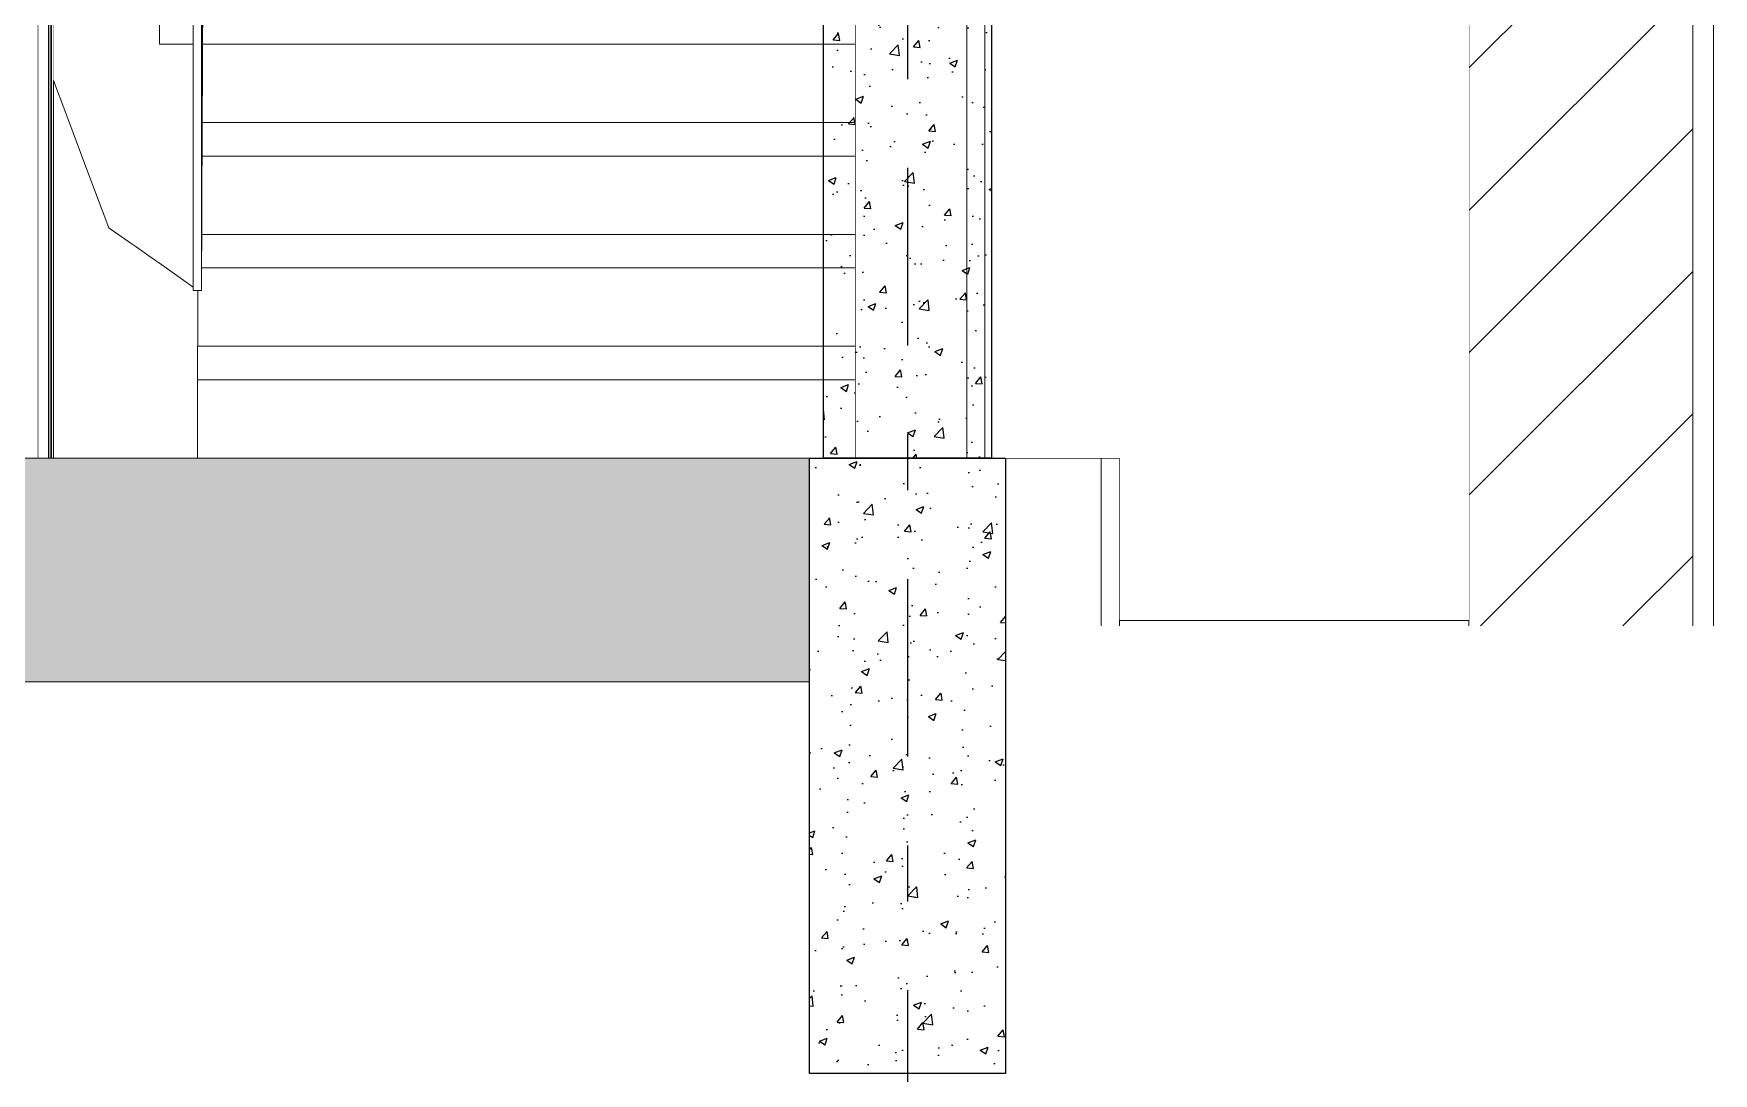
# Model space of a CAD drawing. Header units: metres. Extents: x -0.7 to 10.5, y -2 to 12.8.
# Drawn here: x 7.479 to 10.48, y 0.1 to 1.959 of the extents above; entities that cross this region are included whole.
import ezdxf
from ezdxf.enums import TextEntityAlignment as Align

# ---------------------------------------------------------------- set-up
doc = ezdxf.new("R2010")
doc.units = ezdxf.units.M
doc.header["$MEASUREMENT"] = 0
doc.linetypes.add('DASHDOT', pattern=[25.4, 12.7, -6.35, 0, -6.35])
doc.linetypes.add('Xref_Alzado 1$0$Wipeout_Contour', pattern=[1000, 0, -1000])
for name, color, linetype in [('Eje', 5, 'DASHDOT'), ('TEXTO', 7, 'Continuous'), ('Xref_Alzado 1 Est$0$00-COLUMNAS', 253, 'Continuous'), ('Xref_Alzado 1$0$Archicad Doors', 7, 'Continuous'), ('Xref_Alzado 1$0$Estructura - Forjados', 7, 'Continuous'), ('Xref_Alzado 1$0$Estructura - Muros', 7, 'Continuous'), ('Xref_Alzado 1$0$Interior - Escaleras', 7, 'Continuous')]:
    doc.layers.add(name, color=color, linetype=linetype)
for name, color, linetype, lineweight in [('Xref_Alzado 1 Est$0$00-VIGAS', 4, 'Continuous', 13), ('Xref_Alzado 1$0$Estructura - Forjados_Pen_No__1', 7, 'Continuous', 13), ('Xref_Alzado 1$0$Estructura - Muros_Pen_No__1', 7, 'Continuous', 13), ('Xref_Alzado 1$0$Estructura - Muros_Pen_No__163', 9, 'Continuous', 13)]:
    doc.layers.add(name, color=color, linetype=linetype, lineweight=lineweight)
for name, color, linetype, lineweight, true_color in [('Xref_Alzado 1$0$Archicad Doors_Pen_No__81', 7, 'Continuous', 13, 0x6a6a6a), ('Xref_Alzado 1$0$Estructura - Forjados_Pen_No__81', 7, 'Continuous', 13, 0x6a6a6a), ('Xref_Alzado 1$0$Estructura - Muros_Pen_No__81', 7, 'Continuous', 13, 0x6a6a6a), ('Xref_Alzado 1$0$Interior - Escaleras_Pen_No__81', 7, 'Continuous', 13, 0x6a6a6a)]:
    doc.layers.add(name, color=color, linetype=linetype, lineweight=lineweight, true_color=true_color)
doc.styles.add('Arial', font='arial.ttf')

# ---------------------------------------------------------------- blocks, each defined once
blk = doc.blocks.new('Xref_Alzado 1 Est')
at = {"layer": 'Xref_Alzado 1 Est$0$00-COLUMNAS'}
h = blk.add_hatch(dxfattribs=at)
h.set_pattern_fill('AR-CONC', color=256, scale=0.02)
h.set_pattern_definition([(50, (27.2878, 3.3), (0.143452, -0.0125504), [0.015, -0.165]), (355, (27.2878, 3.3), (-0.0277503, 0.1504384), [0.012, -0.132]), (100.45144, (27.29976, 3.29895), (0.1157018, 0.137888), [0.012748, -0.1402284]), (46.1842, (27.2878, 3.34), (0.2134483, -0.0331039), [0.0225, -0.2475]), (96.6356, (27.3056, 3.33724), (0.1869324, 0.1948237), [0.019122, -0.2103428]), (351.1842, (27.2878, 3.34), (0.1869324, 0.1948237), [0.018, -0.198]), (21, (27.3078, 3.33), (0.1193814, -0.0805238), [0.015, -0.165]), (326, (27.3078, 3.33), (0.0486631, 0.14503), [0.012, -0.132]), (71.45144, (27.31775, 3.32329), (0.1680445, 0.0645062), [0.012748, -0.1402284]), (37.5, (27.287805, 3.3), (0.00243197, 0.06657877), [0, -0.1304, 0, -0.134, 0, -0.1325]), (7.5, (27.287805, 3.3), (0.0526139, 0.07888234), [0, -0.0764, 0, -0.1274, 0, -0.0505]), (327.5, (27.243205, 3.3), (0.10676449, -0.00451097), [0, -0.05, 0, -0.156, 0, -0.207]), (317.5, (27.223205, 3.3), (0.11663723, 0.020021), [0, -0.065, 0, -0.1036, 0, -0.147])])
h.paths.add_polyline_path([(9.4167, 3.3), (9.1165, 3.3), (9.1165, 0.3), (9.4167, 0.3)])
h = blk.add_hatch(dxfattribs=at)
h.set_pattern_fill('AR-CONC', color=256, scale=0.02)
h.set_pattern_definition([(50, (8.74795, 1.09434), (0.143452, -0.0125504), [0.015, -0.165]), (355, (8.74795, 1.09434), (-0.02775, 0.150438), [0.012, -0.132]), (100.4514, (8.7599, 1.0933), (0.115702, 0.137888), [0.012748, -0.140228]), (46.184, (8.74795, 1.13434), (0.213448, -0.033104), [0.0225, -0.2475]), (96.636, (8.76574, 1.13158), (0.186932, 0.194824), [0.019122, -0.210343]), (351.184, (8.74795, 1.13434), (0.186932, 0.194824), [0.018, -0.198]), (21, (8.76795, 1.12434), (0.1193814, -0.080524), [0.015, -0.165]), (326, (8.76795, 1.12434), (0.048663, 0.14503), [0.012, -0.132]), (71.4514, (8.7779, 1.11763), (0.1680445, 0.064506), [0.012748, -0.140228]), (37.5, (8.74795, 1.09434), (0.002432, 0.0665788), [0, -0.1304, 0, -0.134, 0, -0.1325]), (7.5, (8.74795, 1.09434), (0.052614, 0.0788823), [0, -0.0764, 0, -0.1274, 0, -0.0505]), (327.5, (8.70335, 1.09434), (0.1067645, -0.004511), [0, -0.05, 0, -0.156, 0, -0.207]), (317.5, (8.68335, 1.09434), (0.1166372, 0.020021), [0, -0.065, 0, -0.1036, 0, -0.147])])
h.paths.add_polyline_path([(9.0916, -0.8), (9.4416, -0.8), (9.4416, 0.3), (9.0916, 0.3)])
at = {"layer": 'Xref_Alzado 1 Est$0$00-VIGAS'}
h = blk.add_hatch(dxfattribs=at)
h.set_pattern_fill('AR-CONC', color=256, scale=0.02)
h.set_pattern_definition([(50, (3.13463, -3), (0.143452, -0.0125504), [0.015, -0.165]), (355, (3.13463, -3), (-0.0277503, 0.1504384), [0.012, -0.132]), (100.4514, (3.14659, -3.00105), (0.1157018, 0.137888), [0.012748, -0.1402284]), (46.1842, (3.13463, -2.96), (0.2134483, -0.033104), [0.0225, -0.2475]), (96.6356, (3.15242, -2.96276), (0.1869324, 0.194824), [0.019122, -0.210343]), (351.184, (3.13463, -2.96), (0.1869324, 0.194824), [0.018, -0.198]), (21, (3.15463, -2.97), (0.1193814, -0.0805238), [0.015, -0.165]), (326, (3.15463, -2.97), (0.048663, 0.14503), [0.012, -0.132]), (71.4514, (3.16458, -2.97671), (0.1680445, 0.0645062), [0.012748, -0.1402284]), (37.5, (3.134634, -3), (0.00243197, 0.06657877), [0, -0.1304, 0, -0.134, 0, -0.1325]), (7.5, (3.134634, -3), (0.0526139, 0.07888234), [0, -0.0764, 0, -0.1274, 0, -0.0505]), (327.5, (3.090034, -3), (0.1067645, -0.00451097), [0, -0.05, 0, -0.156, 0, -0.207]), (317.5, (3.07003, -3), (0.1166372, 0.020021), [0, -0.065, 0, -0.1036, 0, -0.147])])
h.paths.add_polyline_path([(9.0916, -0.1), (9.0916, 0.3), (3.4406, 0.3), (3.4406, -0.1)])
at = {"layer": 'Xref_Alzado 1 Est$0$00-COLUMNAS'}
for points in [[(9.1165, 3.3), (9.4167, 3.3), (9.4167, 0.3), (9.1165, 0.3)], [(9.4416, 0.3), (9.4416, -0.8), (9.0916, -0.8), (9.0916, 0.3)]]:
    blk.add_lwpolyline(points, close=True, dxfattribs=at)
at = {"layer": 'Xref_Alzado 1 Est$0$00-VIGAS'}
blk.add_lwpolyline([(9.0916, 0.3), (3.4406, 0.3), (3.4406, -0.1), (9.0916, -0.1)], close=True, dxfattribs=at)
blk = doc.blocks.new('Xref_Alzado 1$0$Section Element_24')
at = {"layer": 'Xref_Alzado 1$0$Estructura - Muros_Pen_No__81', "color": 251, "linetype": 'Continuous', "lineweight": 13, "true_color": 0x6a6a6a}
blk.add_line((-8869.1, -2999.3), (-8869.1, -593.9), dxfattribs=at)
at = {"color": 254, "linetype": 'Xref_Alzado 1$0$Wipeout_Contour', "lineweight": 0, "ltscale": 54895.506877}
blk.add_wipeout([(-8901.1, 0), (-8953.7, 0), (-8953.7, -300), (-9101.1, -300), (-9101.1, -2999.3), (-8901.1, -2999.3)], dxfattribs=at).dxf.layer = 'Xref_Alzado 1$0$Estructura - Muros'
at = {"layer": 'Xref_Alzado 1$0$Estructura - Muros_Pen_No__1', "color": 7, "linetype": 'Continuous', "lineweight": 13}
for p, q in [((-8901.1, 0), (-8901.1, -2999.3)), ((-9101.1, -300), (-9101.1, -2999.3)), ((-8901.1, -2999.3), (-9101.1, -2999.3))]:
    blk.add_line(p, q, dxfattribs=at)
at = {"layer": 'Xref_Alzado 1$0$Estructura - Muros_Pen_No__81', "color": 251, "linetype": 'Continuous', "lineweight": 13, "true_color": 0x6a6a6a}
blk.add_line((-8869.1, -2999.3), (-8901.1, -2999.3), dxfattribs=at)
blk = doc.blocks.new('Xref_Alzado 1$0$Section Element_25')
at = {"color": 254, "linetype": 'Xref_Alzado 1$0$Wipeout_Contour', "lineweight": 0, "ltscale": 36807.714627}
blk.add_wipeout([(-8628.4, -3000), (-8661.3, -3000), (-8661.3, -3300), (-8628.4, -3300)], dxfattribs=at).dxf.layer = 'Xref_Alzado 1$0$Estructura - Forjados'
at = {"layer": 'Xref_Alzado 1$0$Estructura - Forjados_Pen_No__81', "color": 251, "linetype": 'Continuous', "lineweight": 13, "true_color": 0x6a6a6a}
blk.add_line((-8628.4, -3300), (-8628.4, -3000), dxfattribs=at)
at = {"color": 254, "linetype": 'Xref_Alzado 1$0$Wipeout_Contour', "lineweight": 0, "ltscale": 55522.830091}
blk.add_wipeout([(-18274, -3300), (-8661.3, -3300), (-8661.3, -3000), (-18274, -3000)], dxfattribs=at).dxf.layer = 'Xref_Alzado 1$0$Estructura - Forjados'
at = {"layer": 'Xref_Alzado 1$0$Estructura - Forjados_Pen_No__1', "color": 7, "linetype": 'Continuous', "lineweight": 13}
for q in [(-10576.3, -3000), (-8661.3, -3300)]:
    blk.add_line((-8661.3, -3000), q, dxfattribs=at)
at = {"layer": 'Xref_Alzado 1$0$Estructura - Forjados_Pen_No__81', "color": 251, "linetype": 'Continuous', "lineweight": 13, "true_color": 0x6a6a6a}
blk.add_line((-8661.3, -3000), (-8628.4, -3000), dxfattribs=at)
blk = doc.blocks.new('Xref_Alzado 1$0$Section Element_44')
at = {"color": 254, "linetype": 'Xref_Alzado 1$0$Wipeout_Contour', "lineweight": 0, "ltscale": 46730.637072}
blk.add_wipeout([(-9074.8, -3000), (-8869.1, -3000), (-8869.1, -593.9), (-8869.1, -2999.3), (-9074.8, -2999.3)], dxfattribs=at).dxf.layer = 'Xref_Alzado 1$0$Estructura - Muros'
at = {"color": 254, "linetype": 'Xref_Alzado 1$0$Wipeout_Contour', "lineweight": 0, "ltscale": 214090.132259}
blk.add_wipeout([(-10511.5, -2383.3), (-10533.4, -2324.9), (-10533.4, -3000), (-10276.1, -3000), (-10276.1, -2860), (-10276.3, -2860), (-10276.3, -2800), (-10275.3, -2800), (-10275.3, -2700), (-10283.8, -2700), (-10283.8, -2699.9), (-10283.8, -2694), (-10313.2, -2673.3), (-10344.2, -2651.6), (-10352.9, -2645.5), (-10385.8, -2622.4), (-10392.5, -2617.7), (-10432.2, -2589.8), (-10434.5, -2588.2), (-10471.8, -2488.8)], dxfattribs=at).dxf.layer = 'Xref_Alzado 1$0$Estructura - Muros'
at = {"color": 254, "linetype": 'Xref_Alzado 1$0$Wipeout_Contour', "lineweight": 0, "ltscale": 36502.128142}
blk.add_wipeout([(-8869.1, -3000), (-8868.4, -3000), (-8868.4, -593.9), (-8869.1, -593.9)], dxfattribs=at).dxf.layer = 'Xref_Alzado 1$0$Estructura - Muros'
at = {"layer": 'Xref_Alzado 1$0$Estructura - Muros_Pen_No__81', "color": 251, "linetype": 'Continuous', "lineweight": 13, "true_color": 0x6a6a6a}
for p, q in [((-8868.4, -3000), (-8868.4, -593.9)), ((-8869.1, -2999.3), (-8869.1, -3000))]:
    blk.add_line(p, q, dxfattribs=at)
blk = doc.blocks.new('Xref_Alzado 1$0$Section Element_47')
at = {"color": 254, "linetype": 'Xref_Alzado 1$0$Wipeout_Contour', "lineweight": 0, "ltscale": 43056.982179}
blk.add_wipeout([(-10533.6, -913), (-10536.6, -913), (-10536.6, -3000), (-10533.6, -3000)], dxfattribs=at).dxf.layer = 'Xref_Alzado 1$0$Archicad Doors'
at = {"color": 254, "linetype": 'Xref_Alzado 1$0$Wipeout_Contour', "lineweight": 0, "ltscale": 43046.610755}
blk.add_wipeout([(-10533.4, -3000), (-10533.4, -863), (-10533.6, -913), (-10533.6, -3000)], dxfattribs=at).dxf.layer = 'Xref_Alzado 1$0$Archicad Doors'
at = {"color": 254, "linetype": 'Xref_Alzado 1$0$Wipeout_Contour', "lineweight": 0, "ltscale": 43059.698157}
blk.add_wipeout([(-10536.8, -863), (-10539.1, -863), (-10539.1, -3000), (-10536.8, -3000)], dxfattribs=at).dxf.layer = 'Xref_Alzado 1$0$Archicad Doors'
at = {"color": 254, "linetype": 'Xref_Alzado 1$0$Wipeout_Contour', "lineweight": 0, "ltscale": 43058.962416}
blk.add_wipeout([(-10536.8, -863), (-10536.8, -3000), (-10536.6, -3000), (-10536.6, -913)], dxfattribs=at).dxf.layer = 'Xref_Alzado 1$0$Archicad Doors'
at = {"layer": 'Xref_Alzado 1$0$Archicad Doors_Pen_No__81', "color": 251, "linetype": 'Continuous', "lineweight": 13, "true_color": 0x6a6a6a}
for p, q in [((-10536.8, -3000), (-10536.8, -863)), ((-10533.4, -863), (-10533.4, -3000)), ((-10536.6, -913), (-10536.6, -3000)), ((-10533.6, -3000), (-10533.6, -913))]:
    blk.add_line(p, q, dxfattribs=at)
blk = doc.blocks.new('Xref_Alzado 1$0$Section Element_48')
at = {"color": 254, "linetype": 'Xref_Alzado 1$0$Wipeout_Contour', "lineweight": 0, "ltscale": 43114.536787}
blk.add_wipeout([(-10542.4, -863), (-10561.4, -863), (-10561.4, -3000), (-10542.4, -3000)], dxfattribs=at).dxf.layer = 'Xref_Alzado 1$0$Archicad Doors'
at = {"layer": 'Xref_Alzado 1$0$Archicad Doors_Pen_No__81', "color": 251, "linetype": 'Continuous', "lineweight": 13, "true_color": 0x6a6a6a}
blk.add_line((-10561.4, -863), (-10561.4, -3000), dxfattribs=at)
at = {"color": 254, "linetype": 'Xref_Alzado 1$0$Wipeout_Contour', "lineweight": 0, "ltscale": 43081.191504}
blk.add_wipeout([(-10542.4, -3000), (-10542.3, -3000), (-10542.3, -913), (-10542.4, -863)], dxfattribs=at).dxf.layer = 'Xref_Alzado 1$0$Archicad Doors'
at = {"color": 254, "linetype": 'Xref_Alzado 1$0$Wipeout_Contour', "lineweight": 0, "ltscale": 43079.208889}
blk.add_wipeout([(-10539.3, -913), (-10542.3, -913), (-10542.3, -3000), (-10539.3, -3000)], dxfattribs=at).dxf.layer = 'Xref_Alzado 1$0$Archicad Doors'
at = {"color": 254, "linetype": 'Xref_Alzado 1$0$Wipeout_Contour', "lineweight": 0, "ltscale": 43068.839574}
blk.add_wipeout([(-10539.1, -863), (-10539.3, -913), (-10539.3, -3000), (-10539.1, -3000)], dxfattribs=at).dxf.layer = 'Xref_Alzado 1$0$Archicad Doors'
at = {"layer": 'Xref_Alzado 1$0$Archicad Doors_Pen_No__81', "color": 251, "linetype": 'Continuous', "lineweight": 13, "true_color": 0x6a6a6a}
for p, q in [((-10542.4, -863), (-10542.4, -3000)), ((-10539.1, -3000), (-10539.1, -863)), ((-10542.3, -3000), (-10542.3, -913)), ((-10539.3, -913), (-10539.3, -3000))]:
    blk.add_line(p, q, dxfattribs=at)
blk = doc.blocks.new('Xref_Alzado 1$0$Section Element_49')
at = {"color": 254, "linetype": 'Xref_Alzado 1$0$Wipeout_Contour', "lineweight": 0, "ltscale": 106577.683103}
blk.add_wipeout([(-10576.3, -3000), (-10561.4, -3000), (-10561.4, -863), (-10559.8, -863), (-10548.7, -863), (-10548.7, -658.5), (-10548.7, -658.5), (-10548.7, -300), (-10551.5, -300), (-10576.3, -300)], dxfattribs=at).dxf.layer = 'Xref_Alzado 1$0$Estructura - Muros'
blk = doc.blocks.new('Xref_Alzado 1$0$Section Element_50')
at = {"color": 254, "linetype": 'Xref_Alzado 1$0$Wipeout_Contour', "lineweight": 0, "ltscale": 42036.612052}
blk.add_wipeout([(-10268, -2499.9), (-10268, -1700.2), (-10268.8, -1900.2), (-10268.8, -2699.9)], dxfattribs=at).dxf.layer = 'Xref_Alzado 1$0$Interior - Escaleras'
at = {"color": 254, "linetype": 'Xref_Alzado 1$0$Wipeout_Contour', "lineweight": 0, "ltscale": 40379.739583}
blk.add_wipeout([(-10276.3, -2800), (-10276.3, -2860), (-9101.1, -2860), (-9101.1, -2800)], dxfattribs=at).dxf.layer = 'Xref_Alzado 1$0$Interior - Escaleras'
at = {"color": 254, "linetype": 'Xref_Alzado 1$0$Wipeout_Contour', "lineweight": 0, "ltscale": 41873.597568}
blk.add_wipeout([(-10267.2, -2299.9), (-10267.2, -1500.2), (-10268, -1700.2), (-10268, -2499.9)], dxfattribs=at).dxf.layer = 'Xref_Alzado 1$0$Interior - Escaleras'
at = {"color": 254, "linetype": 'Xref_Alzado 1$0$Wipeout_Contour', "lineweight": 0, "ltscale": 59613.358067}
blk.add_wipeout([(-9101.1, -2860), (-10276.1, -2860), (-10276.1, -3000), (-9076.1, -3000), (-9076.1, -2999.3), (-9101.1, -2999.3)], dxfattribs=at).dxf.layer = 'Xref_Alzado 1$0$Interior - Escaleras'
at = {"layer": 'Xref_Alzado 1$0$Interior - Escaleras_Pen_No__81', "color": 251, "linetype": 'Continuous', "lineweight": 13, "true_color": 0x6a6a6a}
for p, q in [((-9101.1, -2860), (-10276.3, -2860)), ((-10276.1, -3000), (-10276.1, -2860))]:
    blk.add_line(p, q, dxfattribs=at)
at = {"color": 254, "linetype": 'Xref_Alzado 1$0$Wipeout_Contour', "lineweight": 0, "ltscale": 41724.928053}
blk.add_wipeout([(-10266.2, -2099.9), (-10266.2, -1300.2), (-10267.2, -1500.2), (-10267.2, -2299.9)], dxfattribs=at).dxf.layer = 'Xref_Alzado 1$0$Interior - Escaleras'
at = {"color": 254, "linetype": 'Xref_Alzado 1$0$Wipeout_Contour', "lineweight": 0, "ltscale": 38235.653827}
blk.add_wipeout([(-9076, -2999.3), (-9076.1, -2999.3), (-9076.1, -3000), (-9076, -3000)], dxfattribs=at).dxf.layer = 'Xref_Alzado 1$0$Interior - Escaleras'
at = {"color": 254, "linetype": 'Xref_Alzado 1$0$Wipeout_Contour', "lineweight": 0, "ltscale": 126453.288281}
blk.add_wipeout([(-10283.8, -2700), (-10283.7, -2700), (-10268.9, -2700), (-10268.8, -2700), (-10268.8, -2699.9), (-10268.8, -1900.2), (-10268.8, -1900.1), (-10268.9, -1900.1), (-10283.7, -1900.1), (-10283.8, -1900.1), (-10283.8, -1900.2), (-10283.8, -2699.9)], dxfattribs=at).dxf.layer = 'Xref_Alzado 1$0$Interior - Escaleras'
at = {"color": 254, "linetype": 'Xref_Alzado 1$0$Wipeout_Contour', "lineweight": 0, "ltscale": 38235.191544}
blk.add_wipeout([(-9075.9, -2999.3), (-9076, -2999.3), (-9076, -3000), (-9075.9, -3000)], dxfattribs=at).dxf.layer = 'Xref_Alzado 1$0$Interior - Escaleras'
at = {"color": 254, "linetype": 'Xref_Alzado 1$0$Wipeout_Contour', "lineweight": 0, "ltscale": 42209.371474}
blk.add_wipeout([(-10344.2, -2260), (-10283.8, -2260), (-10283.8, -2200), (-10344.2, -2200)], dxfattribs=at).dxf.layer = 'Xref_Alzado 1$0$Interior - Escaleras'
at = {"color": 254, "linetype": 'Xref_Alzado 1$0$Wipeout_Contour', "lineweight": 0, "ltscale": 39753.356834}
blk.add_wipeout([(-10267, -2260), (-9101.1, -2260), (-9101.1, -2200), (-10266.7, -2200)], dxfattribs=at).dxf.layer = 'Xref_Alzado 1$0$Interior - Escaleras'
at = {"color": 254, "linetype": 'Xref_Alzado 1$0$Wipeout_Contour', "lineweight": 0, "ltscale": 39942.722288}
blk.add_wipeout([(-10267.8, -2460), (-9101.1, -2460), (-9101.1, -2400), (-10267.6, -2400)], dxfattribs=at).dxf.layer = 'Xref_Alzado 1$0$Interior - Escaleras'
at = {"color": 254, "linetype": 'Xref_Alzado 1$0$Wipeout_Contour', "lineweight": 0, "ltscale": 40147.062741}
blk.add_wipeout([(-10268.6, -2660), (-9101.1, -2660), (-9101.1, -2600), (-10268.4, -2600)], dxfattribs=at).dxf.layer = 'Xref_Alzado 1$0$Interior - Escaleras'
at = {"color": 254, "linetype": 'Xref_Alzado 1$0$Wipeout_Contour', "lineweight": 0, "ltscale": 38234.673032}
blk.add_wipeout([(-9075.7, -2999.3), (-9075.9, -2999.3), (-9075.9, -3000), (-9075.7, -3000)], dxfattribs=at).dxf.layer = 'Xref_Alzado 1$0$Interior - Escaleras'
at = {"color": 254, "linetype": 'Xref_Alzado 1$0$Wipeout_Contour', "lineweight": 0, "ltscale": 60889.174387}
blk.add_wipeout([(-10267.2, -2300), (-10267.6, -2400), (-9101.1, -2400), (-9101.1, -2260), (-10267, -2260), (-10267.2, -2299.9)], dxfattribs=at).dxf.layer = 'Xref_Alzado 1$0$Interior - Escaleras'
at = {"color": 254, "linetype": 'Xref_Alzado 1$0$Wipeout_Contour', "lineweight": 0, "ltscale": 61178.584363}
blk.add_wipeout([(-10268, -2500), (-10268.4, -2600), (-9101.1, -2600), (-9101.1, -2460), (-10267.8, -2460), (-10268, -2499.9)], dxfattribs=at).dxf.layer = 'Xref_Alzado 1$0$Interior - Escaleras'
at = {"color": 254, "linetype": 'Xref_Alzado 1$0$Wipeout_Contour', "lineweight": 0, "ltscale": 72119.616891}
blk.add_wipeout([(-10275.3, -2800), (-9101.1, -2800), (-9101.1, -2660), (-10268.6, -2660), (-10268.8, -2699.9), (-10268.8, -2700), (-10275.3, -2700)], dxfattribs=at).dxf.layer = 'Xref_Alzado 1$0$Interior - Escaleras'
at = {"color": 254, "linetype": 'Xref_Alzado 1$0$Wipeout_Contour', "lineweight": 0, "ltscale": 38234.154521}
blk.add_wipeout([(-9075.6, -2999.3), (-9075.7, -2999.3), (-9075.7, -3000), (-9075.6, -3000)], dxfattribs=at).dxf.layer = 'Xref_Alzado 1$0$Interior - Escaleras'
at = {"layer": 'Xref_Alzado 1$0$Interior - Escaleras_Pen_No__81', "color": 251, "linetype": 'Continuous', "lineweight": 13, "true_color": 0x6a6a6a}
for p, q in [((-10267.2, -2300), (-10266.2, -2100)), ((-9101.1, -2260), (-10267, -2260)), ((-10268, -2500), (-10267.2, -2300)), ((-9101.1, -2400), (-10267.6, -2400)), ((-9101.1, -2460), (-10267.8, -2460)), ((-9101.1, -2600), (-10268.4, -2600)), ((-9101.1, -2660), (-10268.6, -2660)), ((-10276.3, -2860), (-10276.3, -2800)), ((-9101.1, -2800), (-10276.3, -2800))]:
    blk.add_line(p, q, dxfattribs=at)
at = {"color": 254, "linetype": 'Xref_Alzado 1$0$Wipeout_Contour', "lineweight": 0, "ltscale": 42371.946346}
blk.add_wipeout([(-10313.2, -2260), (-10313.2, -2673.3), (-10283.8, -2694), (-10283.8, -2260)], dxfattribs=at).dxf.layer = 'Xref_Alzado 1$0$Interior - Escaleras'
at = {"color": 254, "linetype": 'Xref_Alzado 1$0$Wipeout_Contour', "lineweight": 0, "ltscale": 38233.63601}
blk.add_wipeout([(-9075.5, -2999.3), (-9075.6, -2999.3), (-9075.6, -3000), (-9075.5, -3000)], dxfattribs=at).dxf.layer = 'Xref_Alzado 1$0$Interior - Escaleras'
at = {"layer": 'Xref_Alzado 1$0$Interior - Escaleras_Pen_No__81', "color": 251, "linetype": 'Continuous', "lineweight": 13, "true_color": 0x6a6a6a}
for p, q in [((-10283.8, -2699.9), (-10283.8, -1900.2)), ((-10268.8, -2699.9), (-10268.8, -1900.2)), ((-10268.8, -2700), (-10268, -2500)), ((-10283.8, -2700), (-10283.7, -2700)), ((-10283.7, -2700), (-10268.9, -2700)), ((-10275.3, -2800), (-10275.3, -2700)), ((-10268.9, -2700), (-10268.8, -2700))]:
    blk.add_line(p, q, dxfattribs=at)
at = {"color": 254, "linetype": 'Xref_Alzado 1$0$Wipeout_Contour', "lineweight": 0, "ltscale": 42478.774779}
blk.add_wipeout([(-10313.2, -2673.3), (-10313.2, -2260), (-10344.2, -2260), (-10344.2, -2651.6)], dxfattribs=at).dxf.layer = 'Xref_Alzado 1$0$Interior - Escaleras'
at = {"color": 254, "linetype": 'Xref_Alzado 1$0$Wipeout_Contour', "lineweight": 0, "ltscale": 38233.115547}
blk.add_wipeout([(-9075.3, -2999.3), (-9075.5, -2999.3), (-9075.5, -3000), (-9075.3, -3000)], dxfattribs=at).dxf.layer = 'Xref_Alzado 1$0$Interior - Escaleras'
at = {"layer": 'Xref_Alzado 1$0$Interior - Escaleras_Pen_No__81', "color": 251, "linetype": 'Continuous', "lineweight": 13, "true_color": 0x6a6a6a}
blk.add_line((-10283.8, -2694), (-10313.2, -2673.3), dxfattribs=at)
at = {"color": 254, "linetype": 'Xref_Alzado 1$0$Wipeout_Contour', "lineweight": 0, "ltscale": 53055.898424}
blk.add_wipeout([(-10344.2, -2651.6), (-10344.2, -2260), (-10344.2, -2060), (-10352.9, -2060), (-10352.9, -2645.5)], dxfattribs=at).dxf.layer = 'Xref_Alzado 1$0$Interior - Escaleras'
at = {"color": 254, "linetype": 'Xref_Alzado 1$0$Wipeout_Contour', "lineweight": 0, "ltscale": 38232.596901}
blk.add_wipeout([(-9075.2, -2999.3), (-9075.3, -2999.3), (-9075.3, -3000), (-9075.2, -3000)], dxfattribs=at).dxf.layer = 'Xref_Alzado 1$0$Interior - Escaleras'
at = {"color": 254, "linetype": 'Xref_Alzado 1$0$Wipeout_Contour', "lineweight": 0, "ltscale": 42541.121814}
blk.add_wipeout([(-10352.9, -2645.5), (-10352.9, -2060), (-10385.8, -2060), (-10385.8, -2622.4)], dxfattribs=at).dxf.layer = 'Xref_Alzado 1$0$Interior - Escaleras'
at = {"color": 254, "linetype": 'Xref_Alzado 1$0$Wipeout_Contour', "lineweight": 0, "ltscale": 38232.080458}
blk.add_wipeout([(-9075.1, -2999.3), (-9075.2, -2999.3), (-9075.2, -3000), (-9075.1, -3000)], dxfattribs=at).dxf.layer = 'Xref_Alzado 1$0$Interior - Escaleras'
at = {"layer": 'Xref_Alzado 1$0$Interior - Escaleras_Pen_No__81', "color": 251, "linetype": 'Continuous', "lineweight": 13, "true_color": 0x6a6a6a}
for p, q in [((-10344.2, -2260), (-10344.2, -2200)), ((-10283.8, -2260), (-10344.2, -2260)), ((-10344.2, -2651.6), (-10352.9, -2645.5)), ((-10313.2, -2673.3), (-10344.2, -2651.6))]:
    blk.add_line(p, q, dxfattribs=at)
at = {"color": 254, "linetype": 'Xref_Alzado 1$0$Wipeout_Contour', "lineweight": 0, "ltscale": 53126.013588}
blk.add_wipeout([(-10385.8, -2622.4), (-10385.8, -2060), (-10385.8, -1860), (-10392.5, -1860), (-10392.5, -2617.7)], dxfattribs=at).dxf.layer = 'Xref_Alzado 1$0$Interior - Escaleras'
at = {"color": 254, "linetype": 'Xref_Alzado 1$0$Wipeout_Contour', "lineweight": 0, "ltscale": 38231.561835}
blk.add_wipeout([(-9074.9, -2999.3), (-9075.1, -2999.3), (-9075.1, -3000), (-9074.9, -3000)], dxfattribs=at).dxf.layer = 'Xref_Alzado 1$0$Interior - Escaleras'
at = {"color": 254, "linetype": 'Xref_Alzado 1$0$Wipeout_Contour', "lineweight": 0, "ltscale": 42620.256895}
blk.add_wipeout([(-10392.5, -2617.7), (-10392.5, -1860), (-10432.2, -1860), (-10432.2, -2589.8)], dxfattribs=at).dxf.layer = 'Xref_Alzado 1$0$Interior - Escaleras'
at = {"color": 254, "linetype": 'Xref_Alzado 1$0$Wipeout_Contour', "lineweight": 0, "ltscale": 38231.112083}
blk.add_wipeout([(-9074.8, -2999.3), (-9074.9, -2999.3), (-9074.9, -3000), (-9074.8, -3000)], dxfattribs=at).dxf.layer = 'Xref_Alzado 1$0$Interior - Escaleras'
at = {"layer": 'Xref_Alzado 1$0$Interior - Escaleras_Pen_No__81', "color": 251, "linetype": 'Continuous', "lineweight": 13, "true_color": 0x6a6a6a}
for p, q in [((-10385.8, -2622.4), (-10392.5, -2617.7)), ((-10352.9, -2645.5), (-10385.8, -2622.4)), ((-9076.1, -3000), (-9076.1, -2999.3)), ((-9074.8, -3000), (-9074.8, -2999.3))]:
    blk.add_line(p, q, dxfattribs=at)
at = {"color": 254, "linetype": 'Xref_Alzado 1$0$Wipeout_Contour', "lineweight": 0, "ltscale": 42695.151715}
blk.add_wipeout([(-10432.2, -2589.8), (-10432.2, -1860), (-10434.5, -1860), (-10434.5, -2588.2)], dxfattribs=at).dxf.layer = 'Xref_Alzado 1$0$Interior - Escaleras'
at = {"color": 254, "linetype": 'Xref_Alzado 1$0$Wipeout_Contour', "lineweight": 0, "ltscale": 42748.871789}
blk.add_wipeout([(-10434.5, -2588.2), (-10434.5, -1860), (-10471.8, -1860), (-10471.8, -2488.9)], dxfattribs=at).dxf.layer = 'Xref_Alzado 1$0$Interior - Escaleras'
at = {"layer": 'Xref_Alzado 1$0$Interior - Escaleras_Pen_No__81', "color": 251, "linetype": 'Continuous', "lineweight": 13, "true_color": 0x6a6a6a}
for p, q in [((-10432.2, -2589.8), (-10434.5, -2588.2)), ((-10392.5, -2617.7), (-10432.2, -2589.8))]:
    blk.add_line(p, q, dxfattribs=at)
at = {"color": 254, "linetype": 'Xref_Alzado 1$0$Wipeout_Contour', "lineweight": 0, "ltscale": 42852.271784}
blk.add_wipeout([(-10471.8, -2488.9), (-10471.8, -1860), (-10511.5, -1860), (-10511.5, -2383.3)], dxfattribs=at).dxf.layer = 'Xref_Alzado 1$0$Interior - Escaleras'
at = {"layer": 'Xref_Alzado 1$0$Interior - Escaleras_Pen_No__81', "color": 251, "linetype": 'Continuous', "lineweight": 13, "true_color": 0x6a6a6a}
blk.add_line((-10434.5, -2588.2), (-10471.8, -2488.9), dxfattribs=at)
at = {"color": 254, "linetype": 'Xref_Alzado 1$0$Wipeout_Contour', "lineweight": 0, "ltscale": 42936.386799}
blk.add_wipeout([(-10511.5, -1860), (-10533.4, -1860), (-10533.4, -2324.9), (-10511.5, -2383.3)], dxfattribs=at).dxf.layer = 'Xref_Alzado 1$0$Interior - Escaleras'
at = {"layer": 'Xref_Alzado 1$0$Interior - Escaleras_Pen_No__81', "color": 251, "linetype": 'Continuous', "lineweight": 13, "true_color": 0x6a6a6a}
for p, q in [((-10511.5, -2383.3), (-10533.4, -2324.9)), ((-10471.8, -2488.9), (-10511.5, -2383.3))]:
    blk.add_line(p, q, dxfattribs=at)
blk = doc.blocks.new('Xref_Alzado 1$0$Section Element_117')
at = {"color": 254, "linetype": 'Xref_Alzado 1$0$Wipeout_Contour', "lineweight": 0, "ltscale": 183813.189708}
blk.add_wipeout([(-7604.1, -443.9), (-7604.1, -3300), (-7567.3, -3300), (-7567.3, -443.9), (-7571.5, -443.9), (-7571.5, -593.9), (-7572.1, -593.9), (-7572.1, -443.9), (-7578.1, -443.9), (-7578.1, -593.9), (-7579.1, -593.9), (-7579.1, -443.9), (-7585.2, -443.9), (-7585.2, -593.9), (-7585.8, -593.9), (-7585.8, -443.9), (-7592.1, -443.9), (-7592.1, -593.9), (-7592.6, -593.9), (-7592.6, -443.9), (-7598.9, -443.9), (-7598.9, -593.9), (-7599.4, -593.9), (-7599.4, -443.9)], dxfattribs=at).dxf.layer = 'Xref_Alzado 1$0$Estructura - Muros'
at = {"layer": 'Xref_Alzado 1$0$Estructura - Muros_Pen_No__81', "color": 251, "linetype": 'Continuous', "lineweight": 13, "true_color": 0x6a6a6a}
for p, q in [((-7567.3, -3290.4), (-7567.3, -443.9)), ((-7567.3, -3300), (-7567.3, -3290.4))]:
    blk.add_line(p, q, dxfattribs=at)
at = {"color": 254, "linetype": 'Xref_Alzado 1$0$Wipeout_Contour', "lineweight": 0, "ltscale": 32580.428248}
blk.add_wipeout([(-8004.1, -3300), (-7604.1, -3300), (-7604.1, -443.9), (-8004.1, -443.9)], dxfattribs=at).dxf.layer = 'Xref_Alzado 1$0$Estructura - Muros'
at = {"layer": 'Xref_Alzado 1$0$Estructura - Muros_Pen_No__163', "linetype": 'Continuous', "lineweight": 13}
h = blk.add_hatch(dxfattribs=at)
h.set_pattern_fill('BLOQUE_MAMPOSTERÍA', color=9, style=0, pattern_type=2)
h.set_pattern_definition([(45, (0, 0), (-127.2792, 127.2792), [])])
h.paths.add_polyline_path([(-8004.1, -3300), (-7604.1, -3300), (-7604.1, -443.9), (-8004.1, -443.9)])
at = {"layer": 'Xref_Alzado 1$0$Estructura - Muros_Pen_No__1', "color": 7, "linetype": 'Continuous', "lineweight": 13}
for p, q in [((-8004.1, -443.9), (-8004.1, -3300)), ((-7604.1, -443.9), (-7604.1, -3300))]:
    blk.add_line(p, q, dxfattribs=at)
blk = doc.blocks.new('Xref_Alzado 1$0$Section Element_118')
at = {"color": 254, "linetype": 'Xref_Alzado 1$0$Wipeout_Contour', "lineweight": 0, "ltscale": 53299.895999}
blk.add_wipeout([(-8868.4, -593.9), (-8868.4, -3000), (-8628.4, -3000), (-8628.4, -3290.4), (-8004.1, -3290.4), (-8004.1, -593.9)], dxfattribs=at).dxf.layer = 'Xref_Alzado 1$0$Estructura - Muros'
at = {"layer": 'Xref_Alzado 1$0$Estructura - Muros_Pen_No__81', "color": 251, "linetype": 'Continuous', "lineweight": 13, "true_color": 0x6a6a6a}
blk.add_line((-8628.4, -3290.4), (-8004.1, -3290.4), dxfattribs=at)
blk = doc.blocks.new('Xref_Alzado 1')
at = {"layer": 'Xref_Alzado 1$0$Estructura - Muros', "lineweight": 0, "xscale": 0.001, "yscale": 0.001, "zscale": 0.001}
for name in ['Xref_Alzado 1$0$Section Element_24', 'Xref_Alzado 1$0$Section Element_117']:
    blk.add_blockref(name, (18.274, 3.3), dxfattribs=at)
at = {"layer": 'Xref_Alzado 1$0$Estructura - Forjados', "lineweight": 0, "xscale": 0.001, "yscale": 0.001, "zscale": 0.001}
blk.add_blockref('Xref_Alzado 1$0$Section Element_25', (18.274, 3.3), dxfattribs=at)
at = {"layer": 'Xref_Alzado 1$0$Estructura - Muros', "lineweight": 0, "xscale": 0.001, "yscale": 0.001, "zscale": 0.001}
blk.add_blockref('Xref_Alzado 1$0$Section Element_44', (18.274, 3.3), dxfattribs=at)
at = {"layer": 'Xref_Alzado 1$0$Archicad Doors', "lineweight": 0, "xscale": 0.001, "yscale": 0.001, "zscale": 0.001}
blk.add_blockref('Xref_Alzado 1$0$Section Element_47', (18.274, 3.3), dxfattribs=at)
at = {"layer": 'Xref_Alzado 1$0$Estructura - Muros', "lineweight": 0, "xscale": 0.001, "yscale": 0.001, "zscale": 0.001}
blk.add_blockref('Xref_Alzado 1$0$Section Element_118', (18.274, 3.3), dxfattribs=at)
at = {"layer": 'Xref_Alzado 1$0$Archicad Doors', "lineweight": 0, "xscale": 0.001, "yscale": 0.001, "zscale": 0.001}
blk.add_blockref('Xref_Alzado 1$0$Section Element_48', (18.274, 3.3), dxfattribs=at)
at = {"layer": 'Xref_Alzado 1$0$Estructura - Muros', "lineweight": 0, "xscale": 0.001, "yscale": 0.001, "zscale": 0.001}
blk.add_blockref('Xref_Alzado 1$0$Section Element_49', (18.274, 3.3), dxfattribs=at)
at = {"layer": 'Xref_Alzado 1$0$Interior - Escaleras', "lineweight": 0, "xscale": 0.001, "yscale": 0.001, "zscale": 0.001}
blk.add_blockref('Xref_Alzado 1$0$Section Element_50', (18.274, 3.3), dxfattribs=at)
blk = doc.blocks.new('*U18')
at = {"layer": 'Eje', "ltscale": 0.025}
blk.add_lwpolyline([(0, -3.4221), (0, -16.731)], dxfattribs=at)
at = {"layer": 'TEXTO', "color": 7, "ltscale": 0.025, "style": 'Arial', "width": 0.9, "flags": 8}
for tag, p in [('Eje1', (0, -3.0479)), ('Eje2', (0, -17.1052))]:
    blk.add_attdef(tag, text='', height=0.2, dxfattribs=at).set_placement(p, align=Align.MIDDLE_CENTER)

msp = doc.modelspace()

# ---------------------------------------------------------------- block references
msp.add_blockref('Xref_Alzado 1', (-0.2264, 0.9))

# ---------------------------------------------------------------- next in the draw order: block references
at = {"ltscale": 0.025}
msp.add_blockref('*U18', (9.0402, 15.431), dxfattribs=at)
msp.add_blockref('Xref_Alzado 1 Est', (-0.2264, 0.9))

doc.saveas('drawing.dxf')
